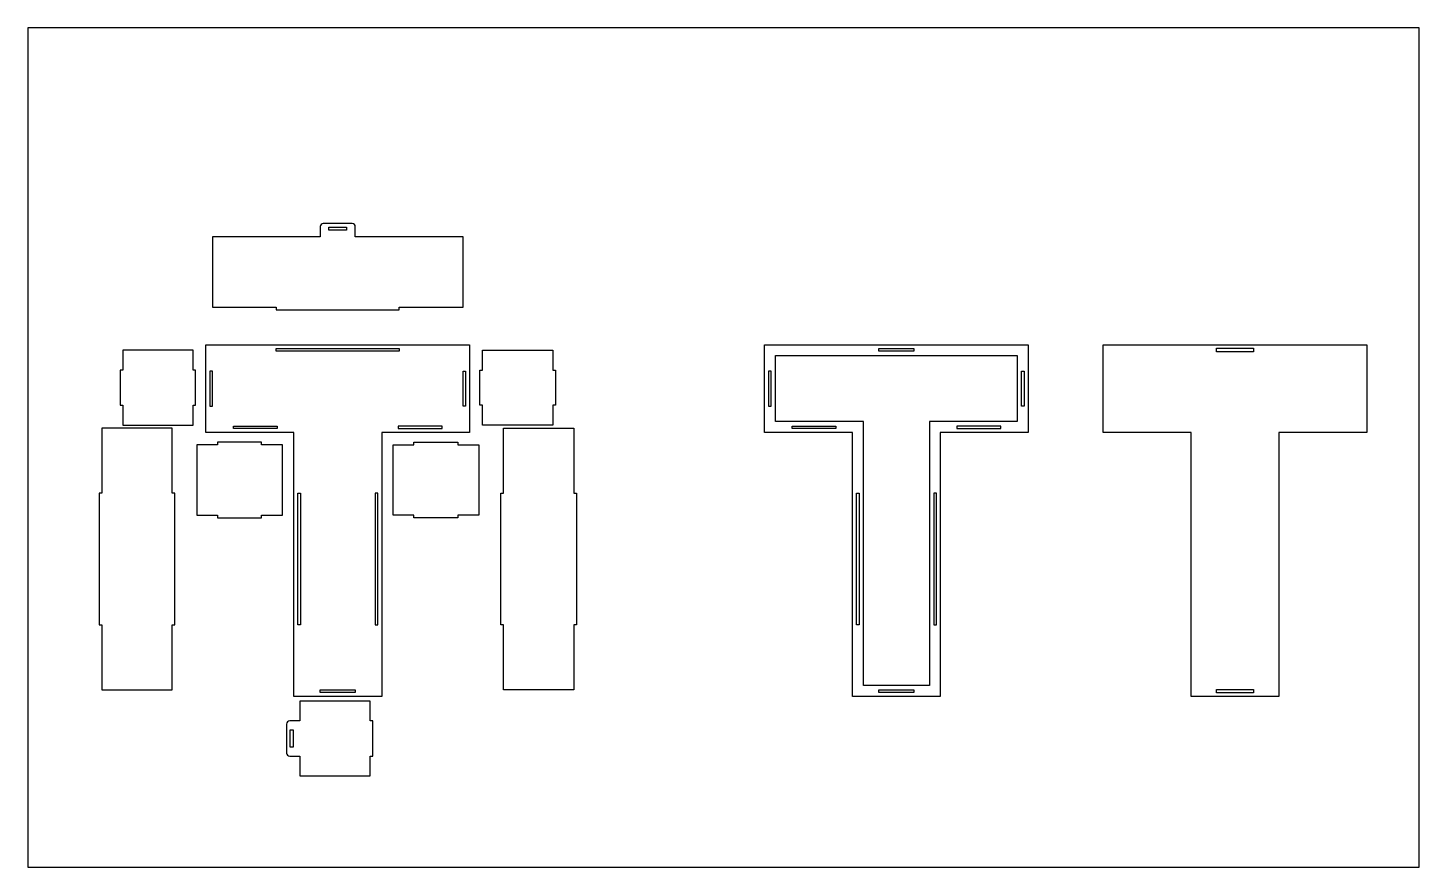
# Model space of a CAD drawing. Header units: millimetres. Extents: x 8820 to 10402, y 1524 to 2479.
import ezdxf

# ---------------------------------------------------------------- set-up
doc = ezdxf.new("R2010")
doc.units = ezdxf.units.MM

msp = doc.modelspace()

# ---------------------------------------------------------------- linework, layer by layer
for points in [[(10402.1, 2478.5), (8819.6, 2478.5), (8819.6, 1524), (10402.1, 1524)], [(9162.1, 2251.9), (9182.1, 2251.9), (9182.1, 2248.4), (9162.1, 2248.4)], [(8927.5, 2049.3), (8927.5, 2026.8), (9007.5, 2026.8), (9007.5, 2049.3), (9010.5, 2049.3), (9010.5, 2089.3), (9007.5, 2089.3), (9007.5, 2111.8), (8927.5, 2111.8), (8927.5, 2089.3), (8924.5, 2089.3), (8924.5, 2049.3)], [(9122.1, 2018.2), (9022.1, 2018.2), (9022.1, 2118.2), (9322.1, 2118.2), (9322.1, 2018.2), (9222.1, 2018.2), (9222.1, 1718.2), (9122.1, 1718.2)], [(9102.1, 2113.7), (9242.1, 2113.7), (9242.1, 2110.7), (9102.1, 2110.7)], [(9416.8, 2049.3), (9416.8, 2026.8), (9336.8, 2026.8), (9336.8, 2049.3), (9333.8, 2049.3), (9333.8, 2089.3), (9336.8, 2089.3), (9336.8, 2111.8), (9416.8, 2111.8), (9416.8, 2089.3), (9419.8, 2089.3), (9419.8, 2049.3)], [(9757.5, 2018.2), (9657.5, 2018.2), (9657.5, 2118.2), (9957.5, 2118.2), (9957.5, 2018.2), (9857.5, 2018.2), (9857.5, 1718.2), (9757.5, 1718.2)], [(9770, 2030.7), (9670, 2030.7), (9670, 2105.7), (9945, 2105.7), (9945, 2030.7), (9845, 2030.7), (9845, 1730.7), (9770, 1730.7)], [(9787.5, 2113.7), (9827.5, 2113.7), (9827.5, 2110.7), (9787.5, 2110.7)], [(10142.7, 2018.2), (10042.7, 2018.2), (10042.7, 2118.2), (10342.7, 2118.2), (10342.7, 2018.2), (10242.7, 2018.2), (10242.7, 1718.2), (10142.7, 1718.2)], [(10171.7, 2114.2), (10213.7, 2114.2), (10213.7, 2110.2), (10171.7, 2110.2)], [(9029.6, 2048.2), (9029.6, 2088.2), (9026.6, 2088.2), (9026.6, 2048.2)], [(9314.6, 2048.2), (9314.6, 2088.2), (9317.6, 2088.2), (9317.6, 2048.2)], [(9665, 2048.2), (9665, 2088.2), (9662, 2088.2), (9662, 2048.2)], [(9950, 2048.2), (9950, 2088.2), (9953, 2088.2), (9953, 2048.2)], [(9053.4, 2025.7), (9103.4, 2025.7), (9103.4, 2022.7), (9053.4, 2022.7)], [(9290.9, 2025.7), (9240.9, 2025.7), (9240.9, 2022.7), (9290.9, 2022.7)], [(9688.8, 2025.7), (9738.8, 2025.7), (9738.8, 2022.7), (9688.8, 2022.7)], [(9926.3, 2025.7), (9876.3, 2025.7), (9876.3, 2022.7), (9926.3, 2022.7)], [(8903.8, 1799.5), (8903.8, 1725.7), (8983.8, 1725.7), (8983.8, 1799.5), (8986.8, 1799.5), (8986.8, 1949.5), (8983.8, 1949.5), (8983.8, 2023.2), (8903.8, 2023.2), (8903.8, 1949.5), (8900.8, 1949.5), (8900.8, 1799.5)], [(9440.5, 1799.5), (9440.5, 1725.7), (9360.5, 1725.7), (9360.5, 1799.5), (9357.5, 1799.5), (9357.5, 1949.5), (9360.5, 1949.5), (9360.5, 2023.2), (9440.5, 2023.2), (9440.5, 1949.5), (9443.5, 1949.5), (9443.5, 1799.5)], [(9085.5, 1924.4), (9109.3, 1924.4), (9109.3, 2004.4), (9085.5, 2004.4), (9085.5, 2007.4), (9035.5, 2007.4), (9035.5, 2004.4), (9011.8, 2004.4), (9011.8, 1924.4), (9035.5, 1924.4), (9035.5, 1921.4), (9085.5, 1921.4)], [(9258.8, 1924.4), (9235, 1924.4), (9235, 2004.4), (9258.8, 2004.4), (9258.8, 2007.4), (9308.8, 2007.4), (9308.8, 2004.4), (9332.5, 2004.4), (9332.5, 1924.4), (9308.8, 1924.4), (9308.8, 1921.4), (9258.8, 1921.4)], [(9129.6, 1799.5), (9126.6, 1799.5), (9126.6, 1949.5), (9129.6, 1949.5)], [(9214.6, 1799.5), (9217.6, 1799.5), (9217.6, 1949.5), (9214.6, 1949.5)], [(9765, 1799.5), (9762, 1799.5), (9762, 1949.5), (9765, 1949.5)], [(9850, 1799.5), (9853, 1799.5), (9853, 1949.5), (9850, 1949.5)], [(9152.1, 1725.7), (9192.1, 1725.7), (9192.1, 1722.7), (9152.1, 1722.7)], [(9787.5, 1725.7), (9827.5, 1725.7), (9827.5, 1722.7), (9787.5, 1722.7)], [(10171.7, 1726.2), (10213.7, 1726.2), (10213.7, 1722.2), (10171.7, 1722.2)], [(9118, 1660.3), (9118, 1680.3), (9121.5, 1680.3), (9121.5, 1660.3)]]:
    msp.add_lwpolyline(points, close=True)
for points in [[(9102.1, 2157.9), (9242.1, 2157.9), (9242.1, 2160.9), (9314.6, 2160.9), (9314.6, 2240.9), (9192.1, 2240.9), (9192.1, 2252.4, 0.414214), (9188.6, 2255.9), (9155.6, 2255.9, 0.414214), (9152.1, 2252.4), (9152.1, 2240.9), (9029.6, 2240.9), (9029.6, 2160.9), (9102.1, 2160.9)], [(9212, 1690.3), (9209, 1690.3), (9209, 1712.8), (9129, 1712.8), (9129, 1690.3), (9117.5, 1690.3, 0.414214), (9114, 1686.8), (9114, 1653.8, 0.414214), (9117.5, 1650.3), (9129, 1650.3), (9129, 1627.8), (9209, 1627.8), (9209, 1650.3), (9212, 1650.3)]]:
    msp.add_lwpolyline(points, format="xyb", close=True)

doc.saveas('drawing.dxf')
